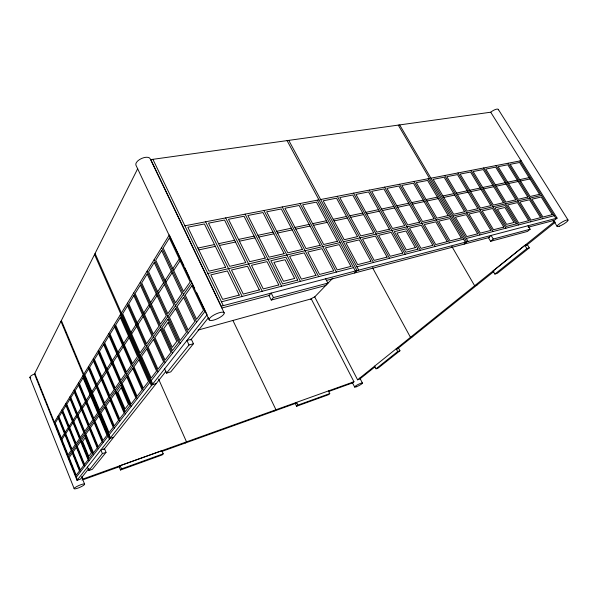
<?xml version="1.0" encoding="UTF-8"?>
<svg xmlns="http://www.w3.org/2000/svg" width="598" height="598" viewBox="0 0 598 598"><rect width="100%" height="100%" fill="white"/><g stroke="black" fill="none" stroke-linecap="round" stroke-linejoin="round"><path stroke-width="0.9" d="M137.697 168.688L34.467 373.997L77.022 480.344L80.424 479.133L89.012 468.294M54.358 422.21L83.369 374.953M83.825 374.213L120.796 313.987M121.387 313.023L169.324 234.932L183.982 265.901M61.347 438.147L64.412 433.483M65.189 432.302L68.351 427.495M69.151 426.284L72.41 421.321M73.24 420.073L76.604 414.952M77.456 413.659L80.932 408.374M81.814 407.036L85.402 401.579M86.314 400.197L90.021 394.553M91.905 391.683L95.77 385.815M96.749 384.32L100.748 378.242M101.765 376.703L105.906 370.409M106.96 368.809L111.25 362.283M112.334 360.631L116.789 353.867M117.918 352.147L122.538 345.128M123.704 343.349L128.503 336.061M130.947 332.346L135.963 324.714M137.241 322.771L142.459 314.84M143.789 312.821L149.223 304.561M150.606 302.461L156.265 293.857M157.7 291.667L163.605 282.697M165.108 280.41L171.26 271.051M172.829 268.666L179.258 258.897M61.878 439.478L64.958 434.828M65.735 433.655L68.905 428.863M69.704 427.645L72.971 422.704M73.801 421.455L77.179 416.35M78.032 415.064L81.515 409.794M82.397 408.456L86 403.015M86.912 401.639L90.627 396.018M92.526 393.155L96.398 387.295M97.377 385.815L101.391 379.752M102.408 378.213L106.556 371.934M107.61 370.341L111.916 363.838M113.007 362.186L117.47 355.444M118.606 353.732L123.233 346.728M124.406 344.949L129.213 337.683M131.665 333.976L136.703 326.366M137.981 324.437L143.214 316.521M144.552 314.511L150.001 306.273M151.384 304.173L157.057 295.591M158.507 293.409L164.42 284.469M165.93 282.189L172.104 272.852M173.674 270.475L180.125 260.728M68.194 456.767L98.79 413.711M99.769 412.328L138.878 357.283M140.149 355.496L191.906 282.637L194.671 288.468M76.335 477.099L108.148 436.121M109.165 434.813L149.919 382.324M151.242 380.62L205.323 310.96L196.645 292.631M77.022 480.344L207.132 314.787L205.682 311.73M103.91 449.517L165.982 371.238M190.74 340.015L208.59 317.508M87.435 467.098L88.84 470.566L102.385 453.598L106.025 452.342L104.53 448.732L100.89 449.98L102.385 453.598M164.629 368.869L166.55 373.152L189.005 345.001L193.423 343.738L191.345 339.253L186.927 340.494L189.005 345.001M82.016 480.149L82.905 479.035L353.964 381.763L311.229 298.858L198.043 330.081M106.025 452.342L92.346 469.325L88.84 470.566M193.423 343.738L170.781 371.881L166.55 373.152M120.153 465.67L119.174 466.791L120.512 470.013L162.133 454.936L163.224 453.815L161.871 450.705L120.153 465.67L121.499 468.892L120.512 470.013M273.45 297.587L271.193 293.087L269.01 295.569L271.26 300.061L273.45 297.587L327.876 283.093L325.626 278.817M327.876 283.093L325.536 285.523L271.26 300.061M332.794 278.175L314.727 296.907L357.604 379.82L359.787 379.035L374.961 366.866M185.373 442.998L186.509 441.855L158.59 379.072M354.636 272.987L357.043 270.58L287.07 140.612M274.646 410.916L275.962 409.757L232.906 320.461M464.1 244.119L466.709 241.824L398.261 125.109M493.245 239.051L491.085 235.433L488.446 237.705L490.592 241.308L493.245 239.051L530.149 229.221L528.019 225.752M297.946 405.1L296.601 402.357L295.248 403.508L296.593 406.251L297.946 405.1L329.76 393.596L328.422 390.935M329.76 393.596L328.362 394.747L296.593 406.251M530.149 229.221L527.451 231.433L490.592 241.308M353.964 381.763L352.528 382.922L328.885 391.421M557.104 218.128L221.2 306.191L150.801 159.614L490.719 112.215L557.104 218.128L554.398 220.311L528.213 227.21M357.604 379.82L554.182 221.821L553.195 220.236M524.902 245.352L493.036 270.969L494.867 274.078L497.267 273.353L529.297 247.878L527.339 244.664L524.902 245.352L526.868 248.574L529.297 247.878M397.027 349.165L493.926 271.462M526.472 245.359L555.407 222.157M374.61 366.148L376.015 368.809L397.685 351.534L399.95 350.749L398.47 348.014L396.212 348.784L397.685 351.534M494.867 274.078L526.868 248.574M399.95 350.749L378.235 368.024L376.015 368.809M121.499 468.892L163.224 453.815M83.556 479.596L120.258 466.403M161.325 451.647L296.683 402.992M113.642 437.235L109.92 438.491L60.951 321.32M412.755 336.554L410.467 337.324L372.547 267.725M156.19 383.587L152.071 384.85L94.544 254.516M477.025 285.014L474.64 285.747L451.782 246.316M221.888 308L269.75 295.375M326.643 280.372L489.388 237.451M221.469 301.818L353.538 267.635M356.901 266.768L463.562 239.163M466.313 238.453L554.249 215.699M207.835 273.495L340.053 242.549M343.424 241.764L450.414 216.715M453.172 216.072L541.534 195.389M197.916 248.073L214.488 244.545M218.554 243.678L234.61 240.261M238.55 239.424L254.113 236.12M257.932 235.306L273.017 232.099M276.725 231.306L291.361 228.197M294.949 227.434L309.159 224.414M312.642 223.667L326.433 220.737M333.191 219.302L346.504 216.469M349.778 215.773L362.724 213.023M365.901 212.342L378.489 209.666M381.576 209.008L393.813 206.407M396.825 205.764L408.733 203.238M411.663 202.61L423.249 200.151M426.097 199.538L437.385 197.138M442.924 195.965L453.852 193.64M456.543 193.064L467.202 190.799M469.819 190.246L480.209 188.034M482.758 187.488L492.887 185.335M495.383 184.804L505.258 182.704M507.687 182.188L517.322 180.14M519.699 179.639L529.103 177.636M198.798 249.904L215.37 246.346M219.436 245.479L235.492 242.041M239.432 241.196L254.995 237.862M258.814 237.047L273.899 233.811M277.607 233.018L292.235 229.886M295.831 229.116L310.033 226.074M313.524 225.326L327.308 222.366M334.065 220.924L347.378 218.068M350.652 217.366L363.591 214.6M366.776 213.912L379.356 211.221M382.443 210.556L394.68 207.94M397.692 207.289L409.593 204.74M412.523 204.112L424.109 201.631M426.957 201.025L438.244 198.603M443.776 197.422L454.704 195.075M457.395 194.5L468.047 192.22M470.671 191.659L481.054 189.431M483.603 188.886L493.731 186.718M496.22 186.187L506.095 184.072M508.524 183.549L518.16 181.486M520.529 180.977L529.933 178.959M184.887 225.805L318.966 199.852M320.655 199.523L429.543 178.451M430.926 178.182L521.12 160.72M498.269 109.367L567.995 219.937M519.961 160.944L555.961 218.427M553.292 220.243L557.231 226.545M508.165 163.232L542.618 218.704M496.078 165.571L530.695 221.791M483.692 167.963L518.473 224.953M471 170.423L505.938 228.197M457.986 172.942L493.073 231.531M444.628 175.528L479.865 234.947M399.658 124.915L468.085 241.465M428.153 178.72L465.334 242.19M414.018 181.456L449.569 242.788M399.501 184.266L435.187 246.511M384.589 187.152L420.401 250.338M369.265 190.112L405.205 254.27M353.515 193.161L389.567 258.314M337.317 196.301L373.473 262.477M288.767 140.381L358.718 270.139M317.269 200.181L355.362 271.021M300.024 203.522L336.375 272.083M282.256 206.96L318.682 276.657M359.824 378.041L362.381 382.982M263.957 210.496L300.443 281.381M352.14 382.159L354.681 387.1M245.098 214.151L281.636 286.248M225.655 217.911L262.216 291.271M205.592 221.798L242.175 296.459M152.901 159.322L223.308 305.638M224.19 312.881A8.282 2.452 -25.4 0 0 212.245 316.05A8.282 2.452 -25.4 0 0 213.583 320.117A8.282 2.452 -25.4 0 0 224.19 312.881L150.225 158.851A7.811 3.79 -24.3 0 0 141.636 158.448A7.811 3.79 -24.3 0 0 135.933 165.145L209.173 319.863M184.775 267.575L189.925 278.451M190.717 280.126L191.51 281.8M161.587 247.535L196.57 322.24M154.179 259.599L188.198 333.019M147.078 271.171L180.177 343.349M140.268 282.271L172.493 353.246M133.72 292.93L165.123 362.739M127.434 303.171L158.044 371.859M95.075 253.462L152.737 383.998M120.205 314.944L151.406 385.695M114.427 324.363L143.43 390.681M108.858 333.43L137.181 398.724M103.491 342.176L131.164 406.476M98.311 350.607L125.371 413.943M93.318 358.748L119.779 421.149M88.489 366.611L114.375 428.101M61.362 320.498L110.428 437.833M82.913 375.694L109.404 439.141M78.435 382.997L103.148 442.565M74.092 390.06L98.311 448.799M69.899 396.9L93.632 454.824M65.832 403.523L89.095 460.662M61.893 409.944L84.714 466.313M58.066 416.171L80.461 471.785M81.859 476.442L82.905 479.035M81.866 477.309L84.639 484.216A5.703 1.032 -23.6 0 1 76.776 488.491A5.703 1.032 -23.6 0 1 76.768 486.54A5.703 1.032 -23.6 0 1 84.639 484.216M34.796 373.346L77.434 479.828M29.9 377.45L74.152 488.626M310.549 299.449A4.253 1.136 -27.3 0 1 314.869 296.84M30.737 378.026A5.479 1.659 -21.3 0 1 30.446 376.359A5.479 1.659 -21.3 0 1 34.774 373.877M490.524 112.387A6.07 1.981 -33.2 0 1 495.742 109.389A6.07 1.981 -33.2 0 1 498.478 109.845M58.23 418.107L55.255 422.928L68.045 454.869L71.214 450.384L58.23 418.107M62.05 411.917L58.978 416.888L72.014 449.255L75.281 444.628L62.05 411.917M65.989 405.541L62.827 410.662L76.11 443.462L79.482 438.685L65.989 405.541M70.056 398.956L66.789 404.241L80.334 437.482L83.81 432.556L70.056 398.956M74.249 392.153L70.878 397.61L84.692 431.308L88.28 426.225L74.249 392.153M78.585 385.134L75.101 390.771L89.192 424.931L92.907 419.676L78.585 385.134M83.062 377.876L79.467 383.707L93.849 418.346L97.683 412.912L83.062 377.876M88.631 368.846L84.886 374.916L99.634 410.153L103.633 404.495L88.631 368.846M93.46 361.028L89.58 367.307L104.643 403.059L108.784 397.199L93.46 361.028M98.453 352.94L94.439 359.443L109.83 395.712L114.121 389.649L98.453 352.94M103.626 344.56L99.47 351.295L115.205 388.109L119.652 381.816L103.626 344.56M108.986 335.867L104.68 342.848L120.774 380.223L125.386 373.698L108.986 335.867M114.547 326.859L110.084 334.095L126.552 372.046L131.336 365.273L114.547 326.859M120.325 317.501L115.683 325.02L132.547 363.554L137.518 356.52L120.325 317.501M127.546 305.802L122.687 313.673L140.052 352.932L145.254 345.569L127.546 305.802M133.825 295.621L128.779 303.806L146.577 343.701L151.989 336.039L133.825 295.621M140.366 285.037L135.111 293.543L153.365 334.088L159.001 326.112L140.366 285.037M147.168 274.004L141.704 282.869L160.428 324.079L166.304 315.766L147.168 274.004M154.262 262.515L148.566 271.754L167.799 313.658L173.921 304.987L154.262 262.515M161.662 250.532L155.712 260.167L175.476 302.782L181.867 293.73L161.662 250.532M169.383 238.019L163.179 248.073L183.496 291.428L190.171 281.972L169.383 238.019M72.313 453.112L69.129 457.567L76.193 475.208L79.489 470.94L72.313 453.112M76.402 447.386L73.113 451.983L80.319 469.864L83.713 465.468L76.402 447.386M80.618 441.488L77.232 446.228L84.572 464.354L88.078 459.81L80.618 441.488M84.968 435.396L81.478 440.285L88.96 458.666L92.578 453.979L84.968 435.396M89.468 429.102L85.858 434.155L93.497 452.791L97.235 447.947L89.468 429.102M94.118 422.599L90.38 427.817L98.177 446.721L102.041 441.713L94.118 422.599M98.917 415.872L95.06 421.276L103.02 440.449L107.012 435.269L98.917 415.872M104.897 407.507L100.883 413.128L109.045 432.638L113.209 427.249L104.897 407.507M110.077 400.256L105.921 406.079L114.263 425.881L118.568 420.297L110.077 400.256M115.444 392.751L111.131 398.784L119.667 418.884L124.13 413.098L115.444 392.751M121.005 384.97L116.535 391.219L125.259 411.626L129.893 405.631L121.005 384.97M126.769 376.897L122.142 383.385L131.067 404.106L135.866 397.887L126.769 376.897M132.756 368.525L127.95 375.252L137.084 396.302L142.07 389.844L132.756 368.525M138.975 359.824L133.974 366.813L143.341 388.199L148.521 381.487L138.975 359.824M146.749 348.94L141.517 356.259L151.159 378.063L156.586 371.029L146.749 348.94M153.522 339.462L148.08 347.079L157.969 369.243L163.62 361.925L153.522 339.462M160.578 329.595L154.912 337.526L165.055 360.063L170.938 352.439L160.578 329.595M167.926 319.31L162.021 327.577L172.433 350.495L178.57 342.549L167.926 319.31M175.588 308.59L169.428 317.209L180.133 340.531L186.531 332.234L175.588 308.59M183.586 297.393L177.15 306.393L188.161 330.126L194.843 321.462L183.586 297.393M191.936 285.702L185.223 295.106L196.54 319.257L203.529 310.205L191.936 285.702M85.215 437.743L82.614 441.354L88.728 456.349L91.397 452.858L85.215 437.743M121.237 387.691L117.911 392.303L125.034 408.95L128.458 404.487L121.237 387.691M168.12 322.531L163.732 328.631L172.239 347.341L176.769 341.428L168.12 322.531M239.222 295.106L222.643 299.374L210.832 274.871L227.412 270.961L239.222 295.106M259.33 289.94L243.281 294.067L231.478 270.004L247.527 266.222L259.33 289.94M278.81 284.932L263.269 288.924L251.466 265.295L267.022 261.632L278.81 284.932M297.684 280.081L282.622 283.953L270.834 260.728L285.911 257.177L297.684 280.081M315.976 275.372L301.377 279.131L289.611 256.303L304.225 252.857L315.976 275.372M333.721 270.812L319.564 274.452L307.821 252.012L322.001 248.671L333.721 270.812M350.944 266.387L337.197 269.915L325.484 247.849L339.253 244.604L350.944 266.387M370.939 261.244L357.671 264.652L345.988 243.02L359.286 239.888L370.939 261.244M387.078 257.095L374.191 260.407L362.545 239.118L375.462 236.075L387.078 257.095M402.76 253.059L390.24 256.28L378.631 235.328L391.182 232.368L402.76 253.059M418.009 249.142L405.84 252.274L394.269 231.643L406.476 228.765L418.009 249.142M432.84 245.329L420.999 248.372L409.473 228.055L421.343 225.259L432.84 245.329M447.267 241.622L435.748 244.582L424.266 224.571L435.815 221.851L447.267 241.622M461.305 238.011L450.092 240.889L438.655 221.178L449.898 218.532L461.305 238.011M477.653 233.803L466.799 236.599L455.414 217.231L466.313 214.66L477.653 233.803M490.898 230.402L480.321 233.123L468.989 214.032L479.603 211.528L490.898 230.402M503.793 227.083L493.492 229.737L482.212 210.915L492.558 208.478L503.793 227.083M516.373 223.854L506.327 226.433L495.099 207.88L505.183 205.503L516.373 223.854M528.632 220.699L518.84 223.218L507.665 204.92L517.494 202.602L528.632 220.699M540.585 217.627L531.039 220.079L519.916 202.027L529.507 199.769L540.585 217.627M552.253 214.63L542.939 217.022L531.869 199.209L541.22 197.004L552.253 214.63M294.65 278.429L283.489 281.277L273.891 262.395L285.059 259.741L294.65 278.429M415.371 247.639L406.348 249.934L396.93 233.16L405.975 231.015L415.371 247.639M514.033 222.471L506.596 224.37L497.454 209.27L504.921 207.499L514.033 222.471M225.61 267.291L209.038 271.141L187.854 227.195L204.426 223.966L225.61 267.291M245.733 262.612L229.677 266.342L208.493 223.174L224.549 220.042L245.733 262.612M265.228 258.082L249.672 261.7L228.488 219.272L244.051 216.237L265.228 258.082M284.117 253.687L269.04 257.192L247.871 215.489L262.971 212.544L284.117 253.687M302.439 249.433L287.817 252.827L266.678 211.819L281.322 208.964L302.439 249.433M320.214 245.3L306.026 248.596L284.917 208.261L299.135 205.488L320.214 245.3M337.466 241.286L323.697 244.492L302.625 204.808L316.432 202.117L337.466 241.286M357.507 236.629L344.209 239.723L323.197 200.793L336.539 198.192L357.507 236.629M373.69 232.869L360.773 235.874L339.814 197.557L352.775 195.023L373.69 232.869M389.418 229.213L376.867 232.129L355.967 194.402L368.57 191.943L389.418 229.213M404.711 225.655L392.505 228.496L371.672 191.338L383.931 188.946L404.711 225.655M419.594 222.202L407.716 224.96L386.943 188.363L398.881 186.03L419.594 222.202M434.066 218.831L422.509 221.522L401.819 185.462L413.435 183.19L434.066 218.831M448.164 215.557L436.914 218.173L416.29 182.637L427.607 180.432L448.164 215.557M464.579 211.744L453.68 214.278L433.154 179.348L444.12 177.21L464.579 211.744M477.877 208.65L467.262 211.116L446.818 176.679L457.5 174.594L477.877 208.65M490.838 205.637L480.493 208.044L460.131 174.085L470.551 172.052L490.838 205.637M503.471 202.7L493.387 205.047L473.115 171.551L483.274 169.57L503.471 202.7M515.797 199.837L505.96 202.124L485.778 169.084L495.682 167.148L515.797 199.837M527.81 197.041L518.219 199.276L498.127 166.67L507.792 164.786L527.81 197.041M539.538 194.32L530.179 196.495L510.176 164.323L519.617 162.477L539.538 194.32M356.341 386.764A4.395 0.695 -27 0 0 362.448 383.154A4.395 0.695 -27 0 0 356.797 385.202A4.395 0.695 -27 0 0 356.341 386.764M559.579 226.126A6.346 1.241 -30.5 0 0 568.1 220.251A6.346 1.241 -30.5 0 0 560.139 223.331A6.346 1.241 -30.5 0 0 559.579 226.126"/></g></svg>
